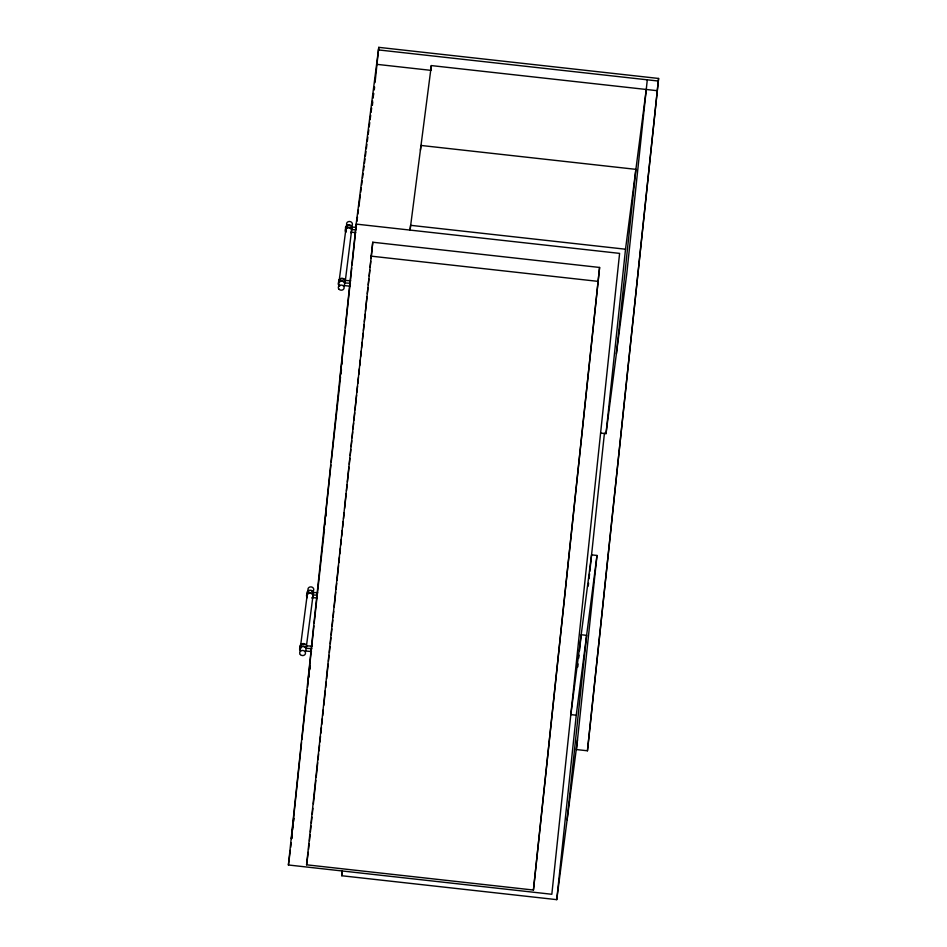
<?xml version="1.0" encoding="UTF-8"?>
<svg xmlns="http://www.w3.org/2000/svg" width="947" height="947" viewBox="0 0 947 947"><rect width="100%" height="100%" fill="white"/><g stroke="black" fill="none" stroke-linecap="round" stroke-linejoin="round"><path stroke-width="1.42" d="M356.167 224.096L619.598 253.382L551.829 894.276L288.409 864.99L356.167 224.096L378.776 47.35L658.591 78.459L587.448 750.782L576.463 749.562L596.989 555.463L591.567 554.859L570.828 714.606L576.238 715.21L596.989 555.463M301.56 742.566L291.392 838.746L292.173 832.946M301.868 739.654L307.207 690.114M308.012 681.591L313.895 625.872M314.203 622.948L324.442 529.16M324.099 529.42L330.917 464.906M331.225 461.97L340.529 376.989M340.186 377.249L345.122 330.61M345.43 327.698L351.739 267.954M352.047 265.042L355.599 231.518M372.396 105.164L372.704 102.252M373.165 97.884L373.627 93.504M374.278 89.941L374.586 87.006M375.048 82.602L378.776 47.35M306.591 864.812L372.763 242.231L599.593 267.456L533.433 890.038L306.591 864.812L308.225 852.312M308.556 849.447L309.184 843.564M309.491 840.628L310.107 834.745M310.427 831.809L311.042 825.926M311.35 822.99L311.977 817.107M312.285 814.16L312.912 808.288M313.374 803.873L315.86 780.352M316.18 777.404L317.73 762.702M318.038 759.766L318.666 753.883M318.973 750.947L319.589 745.064M319.908 742.117L320.524 736.245M320.844 733.298L321.459 727.414M321.767 724.479L322.394 718.595M322.702 715.66L323.329 709.777M323.791 705.361L325.342 690.659M325.661 687.723L326.277 681.84M326.585 678.904L328.147 664.202M328.455 661.255L329.083 655.371M329.39 652.436L330.006 646.552M330.325 643.617L330.941 637.733M331.249 634.798L331.876 628.915M332.184 625.967L332.811 620.096M333.119 617.148L333.746 611.265M334.208 606.861L335.759 592.159M336.078 589.212L336.694 583.328M337.002 580.393L338.564 565.69M338.872 562.755L339.488 556.872M339.807 553.924L340.423 548.053M340.742 545.105L341.358 539.222M341.666 536.286L342.293 530.403M342.601 527.467L343.228 521.584M343.536 518.648L344.152 512.765M344.625 508.35L346.176 493.647M346.484 490.712L347.111 484.828M347.419 481.881L348.981 467.179M349.289 464.243L349.905 458.36M350.224 455.424L350.84 449.541M351.148 446.605L351.775 440.722M352.083 437.774L352.71 431.903M353.018 428.955L353.645 423.072M353.953 420.137L354.734 412.785M355.042 409.838L356.593 395.136M356.901 392.2L357.528 386.317M357.836 383.381L358.463 377.498M358.771 374.562L359.398 368.679M359.706 365.731L360.322 359.86M360.641 356.912L361.257 351.029M361.565 348.094L362.192 342.21M362.5 339.275L363.127 333.391M363.435 330.456L364.05 324.572M364.37 321.625L365.14 314.274M365.459 311.338L367.01 296.636M367.318 293.688L367.945 287.817M368.253 284.869L368.88 278.986M369.188 276.05L369.803 270.167M370.123 267.232L370.739 261.348M371.046 258.413L372.763 242.231M577.492 739.903L556.741 899.65L341.796 875.75L342.305 870.98M420.444 150.218L420.942 145.447L635.887 169.347L616.39 353.787M430.814 70.338L431.323 65.58L657.242 90.699M533.433 890.038L599.593 267.456M577.8 666.877L578.108 663.954M578.724 658.106L579.031 655.182M579.505 650.802L581.198 634.739L586.619 635.342L567.111 819.782M588.276 586.075L588.584 583.127M589.046 578.724L589.567 573.846M589.827 571.372L604.435 433.193M556.741 899.65L576.238 715.21M600.599 433.051L606.009 433.655L625.517 249.215L646.268 89.48M647.286 79.808L626.76 273.908L606.009 433.655M587.448 750.782L658.591 78.459M339.144 280.963L345.762 230.085M350.426 283.26L345.051 282.964L351.562 230.725M356.013 229.813L351.976 229.588L352.166 226.724A3.516 3.09 7.4 0 0 347.123 225.256A3.516 3.09 7.4 0 0 346.282 229.825M300.519 646.351L307.124 595.462M355.788 230.062L356.546 224.25M356.912 221.349L357.481 216.993M357.859 214.081L358.428 209.725M358.806 206.825L360.31 195.2M360.689 192.288L361.257 187.932M361.636 185.032L362.204 180.664M362.583 177.764L363.139 173.408M363.518 170.496L364.086 166.139M364.465 163.239L365.033 158.871M365.412 155.971L365.98 151.615M366.347 148.703L366.915 144.346M367.294 141.434L367.862 137.078M368.241 134.178L368.809 129.822M369.188 126.91L369.744 122.554M370.123 119.642L370.691 115.285M371.07 112.385L371.638 108.029M372.017 105.117L372.573 100.761M372.952 97.849L373.52 93.493M340.754 372.893L341.322 368.537M341.891 364.169L342.258 361.269M340.908 374.065L341.476 369.685M306.319 646.99L312.936 596.113M311.788 648.636L306.414 648.34L306.603 645.475A3.516 3.09 7.4 0 0 301.548 643.996A3.516 3.09 7.4 0 0 300.72 648.565M317.375 595.201L313.35 594.976L313.54 592.1A3.516 3.09 7.4 0 0 308.888 590.455A3.516 3.09 7.4 0 0 307.159 594.503M324.667 525.04L325.235 520.661M325.804 516.281L326.182 513.357M308.58 677.212L309.148 672.832M309.716 668.452L310.095 665.528M307.586 687.214L308.154 682.846M308.911 677.046L309.29 674.134M309.858 669.778L310.225 666.866M292.552 830.034L293.12 825.677M293.688 821.321L294.067 818.409M288.409 864.99L290.315 850.335M290.693 847.399L291.262 843.008M291.83 838.604L292.209 835.68M431.323 65.58L410.063 230.085L410.572 225.315L625.517 249.215M341.796 875.75L342.364 871.394M352.308 227.114L356.332 227.339M345.371 280.478L350.745 280.774M313.67 592.491L317.695 592.715M306.733 645.854L312.108 646.162M378.445 49.919L658.26 81.028M376.918 64.349L431.063 70.374M370.964 256.128L597.794 281.342M355.717 232.595L351.526 232.275A3.516 3.09 7.4 0 1 350.899 232.855M350.118 286.183L344.59 285.639A3.516 3.09 7.4 0 1 343.974 286.219M317.079 597.971L312.889 597.652A3.516 3.09 7.4 0 1 312.261 598.232M311.48 651.56L305.952 651.027A3.516 3.09 7.4 0 1 305.336 651.595M351.976 229.588L351.846 229.21A3.516 3.09 7.4 0 0 346.791 227.73A3.516 3.09 7.4 0 0 345.963 232.299M345.051 282.964L344.921 282.573A3.516 3.09 7.4 0 0 339.488 281.318A3.516 3.09 7.4 0 0 339.701 286.231M313.35 594.976L313.208 594.586A3.516 3.09 7.4 0 0 308.166 593.106A3.516 3.09 7.4 0 0 307.325 597.687M306.414 648.34L306.283 647.949A3.516 3.09 7.4 0 0 301.229 646.481A3.516 3.09 7.4 0 0 300.4 651.051M300.85 650.731A2.924 2.569 7.4 0 1 301.039 647.263A2.924 2.569 7.4 0 1 304.981 647.239A2.924 2.569 7.4 0 1 305.479 650.707M300.767 647.665A2.924 2.569 7.4 0 1 300.684 645.7M301.039 645.108A2.924 2.569 7.4 0 1 301.56 644.635M302.2 644.291A2.924 2.569 7.4 0 1 304.437 644.28M307.373 596.788A2.924 2.569 7.4 0 1 308.58 593.509A2.924 2.569 7.4 0 1 312.427 594.385A2.924 2.569 7.4 0 1 311.894 597.817M308.201 590.443A2.924 2.569 7.4 0 1 311.125 586.891A2.924 2.569 7.4 0 1 313.232 590.999M307.609 592.337A2.924 2.569 7.4 0 1 309.136 590.928M311.362 590.916A2.924 2.569 7.4 0 1 312.037 591.248M312.995 592.301A2.924 2.569 7.4 0 1 313.256 593.627M339.488 285.355A2.924 2.569 7.4 0 1 339.677 281.875A2.924 2.569 7.4 0 1 343.619 281.863A2.924 2.569 7.4 0 1 344.116 285.331M346.01 231.399A2.924 2.569 7.4 0 1 348.934 227.848A2.924 2.569 7.4 0 1 351.041 231.968M339.18 281.638A2.924 2.569 7.4 0 1 340.186 279.258M340.837 278.915A2.924 2.569 7.4 0 1 344.933 280.939M347.241 225.646A2.924 2.569 7.4 0 1 347.431 222.178A2.924 2.569 7.4 0 1 351.373 222.154A2.924 2.569 7.4 0 1 351.87 225.623M346.105 228.274A2.924 2.569 7.4 0 1 346.081 227.6M346.247 226.949A2.924 2.569 7.4 0 1 351.633 226.925M338.6 281.709A3.516 3.09 7.4 0 1 345.241 280.087M300.353 654.59A2.924 2.569 7.4 0 0 305.325 653.986A2.924 2.569 7.4 0 0 302.105 650.459A2.924 2.569 7.4 0 0 300.353 654.59M338.99 289.214A2.924 2.569 7.4 0 0 343.962 288.598A2.924 2.569 7.4 0 0 340.742 285.071A2.924 2.569 7.4 0 0 338.99 289.214"/></g></svg>
